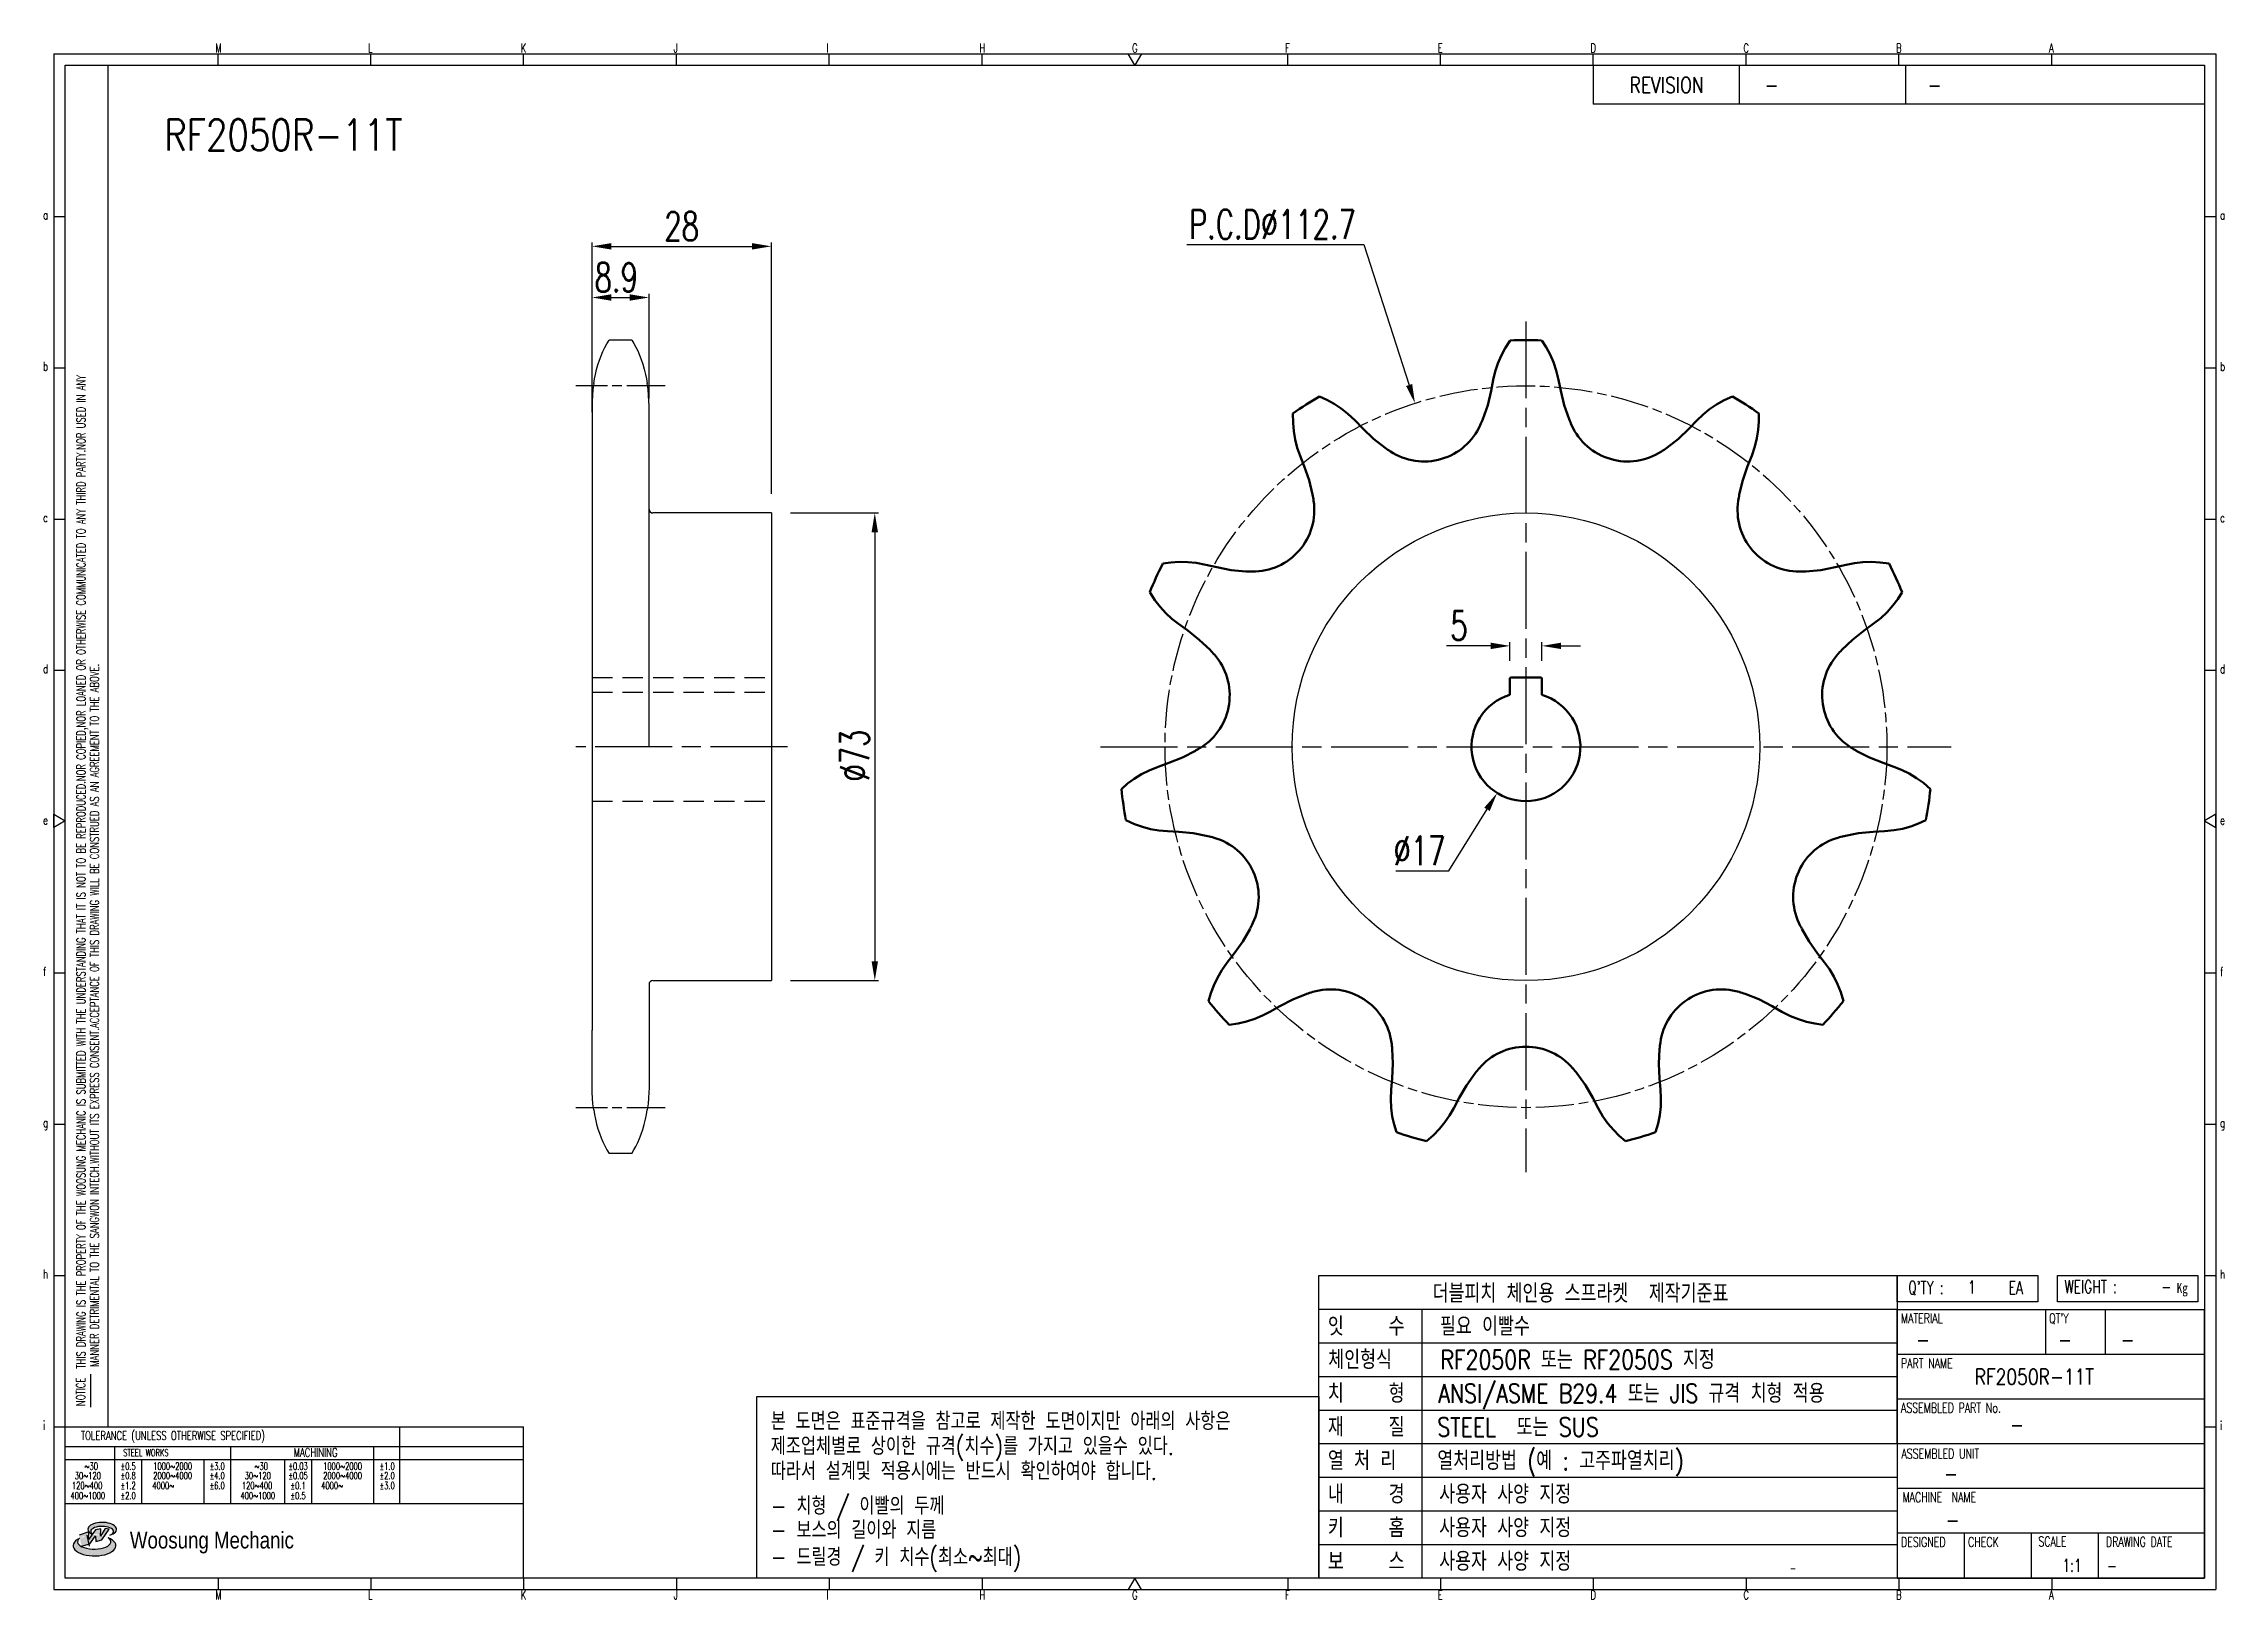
# Model space of a CAD drawing. Header units: millimetres. Extents: x 305 to 645, y -1116 to -873.
import ezdxf
from ezdxf.enums import TextEntityAlignment as Align

# ---------------------------------------------------------------- set-up
doc = ezdxf.new("R2010")
doc.units = ezdxf.units.MM
for name, pattern in [('AM_ISO08W050', [18, 12, -1.5, 3, -1.5]), ('AM_ISO08W050x2', [9, 6, -0.75, 1.5, -0.75]), ('HIDDEN', [9.525, 6.35, -3.175])]:
    doc.linetypes.add(name, pattern=pattern)
for name, color, linetype, lineweight in [('AM_0', 7, 'Continuous', 50), ('CEN1', 1, 'AM_ISO08W050', 25), ('PEN_RF1', 6, 'AM_ISO08W050x2', 25)]:
    doc.layers.add(name, color=color, linetype=linetype, lineweight=lineweight)
for name, color, linetype in [('HIDDEN_RF1', 3, 'HIDDEN'), ('S-DIM', 7, 'Continuous'), ('TITLE', 7, 'Continuous'), ('도면레이아웃', 7, 'Continuous')]:
    doc.layers.add(name, color=color, linetype=linetype)
doc.styles.add('HAN', font='ROMANS.shx', dxfattribs={"width": 0.7, "bigfont": 'whgtxt.shx'})
doc.styles.add('HKD_ST2', font='romans.shx', dxfattribs={"width": 0.7, "height": 4, "bigfont": '@extfont2.shx'})
doc.styles.add('HSG', font='SIMPLEX.shx', dxfattribs={"width": 0.7, "bigfont": 'HSG.shx'})
doc.styles.add('ROMANS', font='romans.shx', dxfattribs={"width": 0.7, "bigfont": 'whgtxt.shx'})
doc.styles.add('SLDTEXTSTYLE4', font='arial.ttf', dxfattribs={"width": 0.8})
doc.dimstyles.new('RF-S3', dxfattribs={"dimscale": 3, "dimtxt": 1.5, "dimasz": 1, "dimexe": 0.2, "dimexo": 1, "dimgap": 0.3, "dimtad": 1, "dimtoh": 1, "dimdec": 1, "dimrnd": 0.01, "dimzin": 9, "dimdsep": 46, "dimtxsty": 'HSG', "dimcen": 0, "dimclrd": 1, "dimclre": 1, "dimclrt": 150, "dimazin": 2, "dimtp": 1, "dimtm": 1, "dimtfac": 0.5, "dimtdec": 1, "dimtofl": 0, "dimtmove": 0, "dimatfit": 3, "dimfxl": 0, "dimtvp": 1, "dimtolj": 2, "dimlwd": -1, "dimlwe": -1, "dimarcsym": 0})

# ---------------------------------------------------------------- blocks, each defined once
blk = doc.blocks.new('SUYWSHJH')
at = {"layer": '도면레이아웃'}
h = blk.add_hatch(color=10, dxfattribs=at)
h.paths.add_polyline_path([(1.544, 35.177), (1.554, 34.966), (1.779, 35.034), (2.054, 35.422), (1.908, 35.446), (1.728, 35.167), (1.741, 35.439), (1.547, 35.405), (1.292, 35.041), (1.295, 35.33), (0.943, 35.208), (1.03, 34.8), (1.336, 34.885)])
edge = h.paths.add_edge_path()
edge.add_ellipse((1.795, 35.421), major_axis=(-0.53, 0), ratio=0.487785, start_angle=122.36065, end_angle=403.39574)
edge.add_line((1.411, 35.244), (1.419, 35.261))
edge.add_ellipse((1.798, 35.344), major_axis=(-0.423, 0), ratio=0.444396, start_angle=131.58977, end_angle=386.19408, ccw=False)
edge = h.paths.add_edge_path()
edge.add_ellipse((1.512, 34.815), major_axis=(-0.793, 0), ratio=0.480113, start_angle=314.67633, end_angle=590.85213)
edge.add_ellipse((1.501, 34.958), major_axis=(-0.62, 0), ratio=0.43311, start_angle=331.7024, end_angle=574.42495, ccw=False)
for p, q in [((0, 90.118), (80.15, 90.118)), ((0, 90.118), (0, 33.191)), ((6.089, 89.693), (6.089, 90.118)), ((11.753, 89.693), (11.753, 90.118)), ((17.418, 89.693), (17.418, 90.118)), ((23.082, 89.693), (23.082, 90.118)), ((28.746, 89.693), (28.746, 90.118)), ((34.411, 89.693), (34.411, 90.118)), ((45.739, 89.693), (45.739, 90.118)), ((51.404, 89.693), (51.404, 90.118)), ((57.068, 89.693), (57.068, 90.118)), ((62.732, 89.693), (62.732, 90.118)), ((68.397, 89.693), (68.397, 90.118)), ((74.061, 89.693), (74.061, 90.118)), ((80.15, 90.118), (80.15, 33.191)), ((0, 84.085), (0.425, 84.085)), ((79.725, 84.085), (80.15, 84.085)), ((0, 78.478), (0.425, 78.478)), ((79.725, 78.478), (80.15, 78.478)), ((0, 72.87), (0.425, 72.87)), ((79.725, 72.87), (80.15, 72.87)), ((0, 67.262), (0.425, 67.262)), ((79.725, 67.262), (80.15, 67.262)), ((0, 56.047), (0.425, 56.047)), ((79.725, 56.047), (80.15, 56.047)), ((0, 50.439), (0.425, 50.439)), ((79.725, 50.439), (80.15, 50.439)), ((0, 44.832), (0.425, 44.832)), ((79.725, 44.832), (80.15, 44.832)), ((1.377, 39.947), (1.377, 41.174)), ((0, 39.224), (0.425, 39.224)), ((79.725, 39.224), (80.15, 39.224)), ((0, 33.191), (80.15, 33.191)), ((6.089, 33.616), (6.089, 33.191)), ((11.753, 33.616), (11.753, 33.191)), ((17.418, 33.616), (17.418, 33.191)), ((23.082, 33.616), (23.082, 33.191)), ((28.746, 33.616), (28.746, 33.191)), ((34.411, 33.616), (34.411, 33.191)), ((45.739, 33.616), (45.739, 33.191)), ((51.404, 33.616), (51.404, 33.191)), ((57.068, 33.616), (57.068, 33.191)), ((62.732, 33.616), (62.732, 33.191)), ((68.397, 33.616), (68.397, 33.191)), ((74.061, 33.616), (74.061, 33.191))]:
    blk.add_line(p, q)
at = {"color": 2}
for p, q in [((2.017, 39.224), (2.017, 89.693)), ((0.425, 39.224), (17.418, 39.224)), ((12.816, 39.224), (12.816, 36.382)), ((17.418, 33.616), (17.418, 39.224)), ((0.425, 38.487), (17.418, 38.487)), ((0.425, 38.012), (17.418, 38.012)), ((2.257, 38.487), (2.257, 36.382)), ((3.257, 38.012), (3.257, 36.382)), ((5.557, 38.012), (5.557, 36.382)), ((6.557, 38.5), (6.557, 36.382)), ((8.557, 38.012), (8.557, 36.382)), ((9.557, 38.026), (9.557, 36.382)), ((11.857, 38.487), (11.857, 36.382)), ((0.425, 36.382), (17.418, 36.382))]:
    blk.add_line(p, q, dxfattribs=at)
at = {"color": 6, "ltscale": 0.5}
for p, q in [((57.068, 89.693), (57.068, 88.246)), ((62.47, 89.693), (62.47, 88.246)), ((68.635, 89.693), (68.635, 88.246)), ((79.725, 88.246), (57.068, 88.246)), ((68.336, 38.59), (68.336, 43.563)), ((79.725, 43.563), (68.336, 43.563)), ((73.827, 43.563), (73.827, 41.905)), ((76.037, 43.563), (76.037, 41.905)), ((79.725, 38.59), (79.725, 43.563)), ((79.725, 41.905), (68.336, 41.905)), ((79.725, 40.248), (68.336, 40.248)), ((68.336, 38.59), (68.336, 33.616)), ((79.725, 38.59), (68.336, 38.59)), ((79.725, 33.616), (79.725, 38.59)), ((79.725, 36.932), (68.336, 36.932)), ((79.725, 35.274), (68.336, 35.274)), ((70.822, 33.616), (70.822, 35.274)), ((73.309, 33.616), (73.309, 35.274)), ((75.796, 33.616), (75.796, 35.274)), ((68.336, 33.616), (79.725, 33.616))]:
    blk.add_line(p, q, dxfattribs=at)
for points in [[(40.075, 89.693), (39.83, 90.118), (40.32, 90.118)], [(0.425, 89.693), (79.725, 89.693), (79.725, 33.616), (0.425, 33.616)], [(0.425, 61.679), (0, 61.433), (0, 61.924)], [(79.725, 61.679), (80.15, 61.433), (80.15, 61.924)], [(40.075, 33.616), (39.83, 33.191), (40.32, 33.191)]]:
    blk.add_lwpolyline(points, close=True)
at = {"layer": 'TITLE', "color": 20}
for p, q in [((68.336, 43.851), (68.336, 44.826)), ((68.336, 44.826), (73.54, 44.826)), ((73.54, 44.826), (73.54, 43.851)), ((74.277, 43.851), (74.277, 44.826)), ((74.277, 44.826), (79.481, 44.826)), ((79.481, 44.826), (79.481, 43.851)), ((73.54, 43.851), (68.336, 43.851)), ((79.481, 43.851), (74.277, 43.851))]:
    blk.add_line(p, q, dxfattribs=at)
at = {"layer": '도면레이아웃'}
for p, q in [((1.295, 35.33), (0.943, 35.208)), ((1.03, 34.8), (1.336, 34.885)), ((1.224, 35.208), (1.311, 34.8)), ((1.224, 35.208), (1.224, 35.208)), ((1.547, 35.405), (1.292, 35.041)), ((1.292, 35.041), (1.295, 35.33)), ((1.336, 34.885), (1.544, 35.177)), ((1.419, 35.261), (1.411, 35.244)), ((1.544, 35.177), (1.554, 34.966)), ((1.741, 35.439), (1.547, 35.405)), ((1.554, 34.966), (1.779, 35.034)), ((1.908, 35.446), (1.728, 35.167)), ((1.728, 35.167), (1.741, 35.439)), ((1.779, 35.034), (2.054, 35.422)), ((2.054, 35.422), (1.908, 35.446))]:
    blk.add_line(p, q, dxfattribs=at)
for centre, major_axis, ratio, start_param, end_param in [((1.795, 35.421), (-0.53, 0), 0.487785, 2.135596, 7.040584), ((1.512, 34.815), (-0.793, 0), 0.480113, 5.492138, 10.312315), ((1.501, 34.958), (-0.62, 0), 0.43311, 5.789299, 10.025607), ((1.798, 35.344), (-0.423, 0), 0.444396, 2.296675, 6.740358)]:
    blk.add_ellipse(centre, major_axis=major_axis, ratio=ratio, start_param=start_param, end_param=end_param, dxfattribs=at)
at = {"color": 4, "style": 'HKD_ST2', "width": 0.7}
for s, p in [('M', (5.988, 90.164)), ('L', (11.652, 90.164)), ('K', (17.316, 90.164)), ('J', (22.981, 90.164)), ('I', (28.645, 90.164)), ('H', (34.309, 90.164)), ('G', (39.974, 90.164)), ('F', (45.638, 90.164)), ('E', (51.302, 90.164)), ('D', (56.967, 90.164)), ('C', (62.631, 90.164)), ('B', (68.295, 90.164)), ('A', (73.96, 90.164)), ('a', (-0.395, 83.976)), ('a', (80.305, 83.97)), ('b', (-0.395, 78.368)), ('b', (80.305, 78.362)), ('c', (-0.395, 72.76)), ('c', (80.305, 72.754)), ('d', (-0.395, 67.153)), ('d', (80.305, 67.147)), ('e', (-0.395, 61.545)), ('e', (80.305, 61.539)), ('f', (-0.395, 55.937)), ('f', (80.305, 55.931)), ('g', (-0.395, 50.33)), ('g', (80.305, 50.324)), ('h', (-0.395, 44.722)), ('h', (80.305, 44.716)), ('i', (-0.395, 39.114)), ('i', (80.305, 39.108)), ('M', (5.988, 32.824)), ('L', (11.652, 32.824)), ('K', (17.316, 32.824)), ('J', (22.981, 32.824)), ('I', (28.645, 32.824)), ('H', (34.309, 32.824)), ('G', (39.974, 32.824)), ('F', (45.638, 32.824)), ('E', (51.302, 32.824)), ('D', (56.967, 32.824)), ('C', (62.631, 32.824)), ('B', (68.295, 32.824)), ('A', (73.96, 32.824))]:
    blk.add_text(s, height=0.326, dxfattribs=at).set_placement(p)
for s, height, style, width, p in [('REVISION', 0.5806, 'HAN', 0.8, (58.415, 88.664)), ('-', 0.581, 'HAN', 0.8, (63.426, 88.664)), ('-', 0.581, 'HAN', 0.8, (69.468, 88.664)), ("Q'TY : ", 0.4746, 'HKD_ST2', 0.7, (68.743, 44.143)), ('1', 0.475, 'HKD_ST2', 0.7, (70.957, 44.165)), ('EA', 0.4746, 'HKD_ST2', 0.7, (72.464, 44.143)), ('WEIGHT : ', 0.4746, 'HKD_ST2', 0.7, (74.536, 44.176)), ('-', 0.581, 'HAN', 0.8, (69.029, 42.157)), ('-', 0.581, 'HAN', 0.8, (74.289, 42.157)), ('-', 0.581, 'HAN', 0.8, (76.623, 42.157)), ('-', 0.581, 'HAN', 0.8, (72.515, 39.013)), ('-', 0.581, 'HAN', 0.8, (70.067, 37.189)), ('-', 0.581, 'HAN', 0.8, (70.126, 35.48)), ('1:1', 0.4746, 'HKD_ST2', 0.7, (74.458, 33.848)), ('-', 0.475, 'HKD_ST2', 0.7, (76.112, 33.837))]:
    blk.add_text(s, height=height, dxfattribs=dict(style=style, width=width)).set_placement(p)
at = {"color": 2, "style": 'HKD_ST2', "width": 0.7}
for s, p in [(' THIS DRAWING IS THE PROPERTY OF THE WOOSUNG MECHANIC IS SUBMITTED WITH THE UNDERSTANDING THAT IT IS NOT TO BE REPRODUCED.NOR COPIED,NOR LOANED OR OTHERWISE COMMUNICATED TO ANY THIRD PARTY.NOR USED IN ANY', (1.173, 41.217)), ('MANNER DETRIMENTAL TO THE SANGWON INTECH.WITHOUT ITS EXPRESS CONSENT.ACCEPTANCE OF THIS DRAWING WILL BE CONSTRUED AS AN AGREEMENT TO THE ABOVE.', (1.672, 41.447))]:
    blk.add_text(s, height=0.326266, rotation=90, dxfattribs=at).set_placement(p)
at = {"style": 'HKD_ST2', "width": 0.7}
blk.add_text('-', height=0.475, dxfattribs=at).set_placement((78.499, 44.176), align=Align.RIGHT)
at = {"color": 4, "style": 'HKD_ST2', "width": 0.7}
for s, height, p in [('MATERIAL', 0.3651, (68.474, 43.425)), ("QT'Y", 0.3651, (73.965, 43.425)), ('PART NAME', 0.3651, (68.474, 41.756)), ('ASSEMBLED PART No.', 0.36511, (68.474, 40.109)), ('ASSEMBLED UNIT', 0.36511, (68.49, 38.408)), ('MACHINE  NAME', 0.36511, (68.532, 36.794)), ('DESIGNED', 0.3651, (68.474, 35.136)), ('CHECK', 0.3651, (70.961, 35.136)), ('SCALE', 0.3651, (73.566, 35.153)), ('DRAWING DATE', 0.36511, (76.071, 35.141))]:
    blk.add_text(s, height=height, dxfattribs=at).set_placement(p, align=Align.TOP_LEFT)
at = {"style": 'HKD_ST2', "width": 0.7}
blk.add_text('NOTICE', height=0.3263, rotation=90, dxfattribs=at).set_placement((1.163, 39.988))
for s, height, style, width, p in [('TOLERANCE (UNLESS OTHERWISE SPECIFIED)', 0.32627, 'HKD_ST2', 0.7, (4.417, 38.896)), ('-', 0.326, 'ROMANS', 0.65, (64.469, 33.975))]:
    blk.add_text(s, height=height, dxfattribs=dict(style=style, width=width)).set_placement(p, align=Align.MIDDLE_CENTER)
at = {"color": 4, "style": 'HKD_ST2', "width": 0.7}
for s, height, p in [('STEEL WORKS', 0.26101, (3.416, 38.268)), ('MACHINING', 0.3263, (9.707, 38.27)), ('%%P0.5', 0.261, (2.757, 37.762)), ('%%P0.8', 0.261, (2.757, 37.411)), ('%%P3.0', 0.261, (6.057, 37.762)), ('%%P4.0', 0.261, (6.057, 37.411)), ('%%P0.03', 0.261, (9.057, 37.762)), ('%%P0.05', 0.261, (9.057, 37.411)), ('%%P1.0', 0.261, (12.357, 37.762)), ('%%P2.0', 0.261, (12.357, 37.411)), ('%%P1.2', 0.261, (2.757, 37.045)), ('%%P2.0', 0.261, (2.757, 36.67)), ('%%P6.0', 0.261, (6.057, 37.045)), ('%%P0.1', 0.261, (9.057, 37.045)), ('%%P0.5', 0.261, (9.057, 36.67)), ('%%P3.0', 0.261, (12.357, 37.045))]:
    blk.add_text(s, height=height, dxfattribs=at).set_placement(p, align=Align.MIDDLE)
for s, height, p in [('30%%126120', 0.261, (1.263, 37.411)), ('%%12630', 0.261, (1.389, 37.762)), ('2000%%1264000', 0.26101, (4.407, 37.411)), ('1000%%1262000', 0.26101, (4.407, 37.762)), ('30%%126120', 0.261, (7.563, 37.411)), ('%%12630', 0.261, (7.689, 37.762)), ('2000%%1264000', 0.26101, (10.707, 37.411)), ('1000%%1262000', 0.26101, (10.707, 37.762)), ('400%%1261000', 0.26101, (1.263, 36.67)), ('120%%126400', 0.26101, (1.237, 37.045)), ('4000%%126', 0.261, (4.061, 37.045)), ('400%%1261000', 0.26101, (7.563, 36.67)), ('120%%126400', 0.26101, (7.537, 37.045)), ('4000%%126', 0.261, (10.321, 37.045))]:
    blk.add_text(s, height=height, dxfattribs=at).set_placement(p, align=Align.MIDDLE_CENTER)
at = {"color": 1, "style": 'SLDTEXTSTYLE4', "width": 0.8}
blk.add_text('Woosung Mechanic', height=0.61957, dxfattribs=at).set_placement((2.822, 34.711))
at = {"layer": 'TITLE', "width": 0.8}
blk.add_text('Kg', height=0.3789, dxfattribs=at).set_placement((78.694, 44.176))
blk = doc.blocks.new('*D2')
at = {"layer": 'Defpoints', "color": 0, "transparency": 16777216}
for p in [(399.08, -912.46), (399.08, -931.25), (390.18, -933.37)]:
    blk.add_point(p, dxfattribs=at)
at = {"layer": 'S-DIM', "color": 1, "transparency": 16777216}
for p, q in [((390.18, -930.37), (390.18, -911.86)), ((393.18, -912.46), (396.08, -912.46)), ((399.08, -928.25), (399.08, -911.86))]:
    blk.add_line(p, q, dxfattribs=at)
for points in [[(393.18, -911.96), (393.18, -912.96), (390.18, -912.46)], [(396.08, -911.96), (396.08, -912.96), (399.08, -912.46)]]:
    blk.add_solid(points, dxfattribs=at)
at = {"layer": 'S-DIM', "color": 150, "transparency": 16777216, "insert": (393.96, -909.31), "char_height": 4.5, "attachment_point": 5, "style": 'HSG'}
blk.add_mtext('\\A2;8.9', dxfattribs=at)
blk = doc.blocks.new('*D3')
at = {"layer": 'Defpoints', "color": 0, "transparency": 16777216}
for p in [(418.18, -904.47), (390.18, -933.37), (418.18, -946.1)]:
    blk.add_point(p, dxfattribs=at)
at = {"layer": 'S-DIM', "color": 1, "transparency": 16777216}
for p, q in [((390.18, -930.37), (390.18, -903.87)), ((393.18, -904.47), (415.18, -904.47)), ((418.18, -943.1), (418.18, -903.87))]:
    blk.add_line(p, q, dxfattribs=at)
for points in [[(393.18, -903.97), (393.18, -904.97), (390.18, -904.47)], [(415.18, -903.97), (415.18, -904.97), (418.18, -904.47)]]:
    blk.add_solid(points, dxfattribs=at)
at = {"layer": 'S-DIM', "color": 150, "transparency": 16777216, "insert": (404.18, -901.32), "char_height": 4.5, "attachment_point": 5, "style": 'HSG'}
blk.add_mtext('\\A2;28', dxfattribs=at)
blk = doc.blocks.new('*D4')
at = {"layer": 'Defpoints', "color": 0, "transparency": 16777216}
for p in [(418.18, -946.1), (418.18, -1019.1), (434.33, -1019.1)]:
    blk.add_point(p, dxfattribs=at)
at = {"layer": 'S-DIM', "color": 1, "transparency": 16777216}
for p, q in [((421.18, -946.1), (434.93, -946.1)), ((434.33, -949.1), (434.33, -1016.1)), ((421.18, -1019.1), (434.93, -1019.1))]:
    blk.add_line(p, q, dxfattribs=at)
for points in [[(433.83, -949.1), (434.83, -949.1), (434.33, -946.1)], [(433.83, -1016.1), (434.83, -1016.1), (434.33, -1019.1)]]:
    blk.add_solid(points, dxfattribs=at)
at = {"layer": 'S-DIM', "color": 150, "transparency": 16777216, "insert": (431.18, -983.98), "char_height": 4.5, "attachment_point": 5, "rotation": 90, "style": 'HSG'}
blk.add_mtext('\\A2;%%c73', dxfattribs=at)
blk = doc.blocks.new('*D5')
at = {"layer": 'Defpoints', "color": 0, "transparency": 16777216}
for p in [(518.67, -928.98), (553.31, -1036.22)]:
    blk.add_point(p, dxfattribs=at)
at = {"layer": 'S-DIM', "color": 1, "transparency": 16777216}
for p, q in [((483.06, -904.18), (510.66, -904.18)), ((510.66, -904.18), (517.75, -926.12))]:
    blk.add_line(p, q, dxfattribs=at)
blk.add_solid([(518.23, -925.97), (517.28, -926.28), (518.67, -928.98)], dxfattribs=at)
at = {"layer": 'S-DIM', "color": 150, "transparency": 16777216, "insert": (496.41, -901.03), "char_height": 4.5, "attachment_point": 5, "style": 'HSG'}
blk.add_mtext('\\A2;P.C.D∅112.7', dxfattribs=at)
blk = doc.blocks.new('*D6')
at = {"layer": 'Defpoints', "color": 0, "transparency": 16777216}
for p in [(540.48, -975.38), (531.5, -989.82)]:
    blk.add_point(p, dxfattribs=at)
at = {"layer": 'S-DIM', "color": 1, "transparency": 16777216}
for p, q in [((523.94, -1001.98), (529.92, -992.36)), ((515.69, -1001.98), (523.94, -1001.98))]:
    blk.add_line(p, q, dxfattribs=at)
blk.add_solid([(529.49, -992.1), (530.34, -992.63), (531.5, -989.82)], dxfattribs=at)
at = {"layer": 'S-DIM', "color": 150, "transparency": 16777216, "insert": (519.36, -998.83), "char_height": 4.5, "attachment_point": 5, "style": 'HSG'}
blk.add_mtext('\\A2;∅17', dxfattribs=at)
blk = doc.blocks.new('*D7')
at = {"layer": 'Defpoints', "color": 0, "transparency": 16777216}
for p in [(533.49, -966.85), (533.49, -972.18), (538.49, -972.18)]:
    blk.add_point(p, dxfattribs=at)
at = {"layer": 'S-DIM', "color": 1, "transparency": 16777216}
for p, q in [((530.49, -966.85), (523.59, -966.85)), ((533.49, -969.18), (533.49, -966.25)), ((538.49, -969.18), (538.49, -966.25)), ((541.49, -966.85), (544.49, -966.85))]:
    blk.add_line(p, q, dxfattribs=at)
for points in [[(530.49, -966.35), (530.49, -967.35), (533.49, -966.85)], [(541.49, -966.35), (541.49, -967.35), (538.49, -966.85)]]:
    blk.add_solid(points, dxfattribs=at)
at = {"layer": 'S-DIM', "color": 150, "transparency": 16777216, "insert": (525.54, -963.7), "char_height": 4.5, "attachment_point": 5, "style": 'HSG'}
blk.add_mtext('\\A2;5', dxfattribs=at)
blk = doc.blocks.new('RF2050RSS')
at = {"color": 150}
for p, q in [((1275.22, 18.47), (1365.55, 18.47)), ((1275.22, 18.47), (1365.55, 18.47)), ((1291.34, 18.47), (1291.34, -23.5)), ((1275.22, 13.23), (1365.55, 13.23)), ((1275.22, 7.98), (1365.55, 7.98)), ((1275.22, 2.73), (1365.55, 2.73)), ((1275.22, -2.51), (1365.55, -2.51)), ((1275.22, -7.76), (1365.55, -7.76)), ((1275.22, -13), (1365.55, -13)), ((1275.22, -18.25), (1365.55, -18.25))]:
    blk.add_line(p, q, dxfattribs=at)
blk.add_lwpolyline([(1275.22, 23.72), (1365.55, 23.72), (1365.55, -23.5), (1275.22, -23.5)], close=True, dxfattribs=at)
blk.add_lwpolyline([(1187.47, 4.85), (1275.22, 4.85), (1275.22, -23.5), (1187.47, -23.5)], close=True)
at = {"color": 150, "style": 'HAN', "width": 0.8}
for s, height, p in [('더블피치 체인용 스프라켓  제작기준표', 2.9346, (1293, 19.48)), ('잇    수 ', 2.935, (1276.65, 14.34)), ('필요 이빨수', 2.935, (1294.15, 14.34)), ('체인형식 ', 2.935, (1276.72, 9.12)), ('RF2050R 또는 RF2050S 지정', 2.9346, (1294.22, 9.12)), ('치    형', 2.935, (1276.65, 3.85)), ('ANSI/ASME B29.4 또는 JIS 규격 치형 적용', 2.9346, (1293.88, 3.85)), ('재    질', 2.935, (1276.65, -1.4)), ('STEEL  또는 SUS', 2.9346, (1293.74, -1.4)), ('열처리방법 (예 : 고주파열치리)', 2.9346, (1293.74, -6.64)), ('열 처 리', 2.935, (1276.65, -6.64)), ('내    경', 2.935, (1276.65, -11.89)), ('사용자 사양 지정', 2.935, (1294.03, -11.89)), ('키    홈', 2.935, (1276.65, -17.13)), ('사용자 사양 지정', 2.935, (1294.03, -17.13)), ('보    스', 2.935, (1276.65, -22.38)), ('사용자 사양 지정', 2.935, (1294.03, -22.38))]:
    blk.add_text(s, height=height, dxfattribs=at).set_placement(p)
at = {"style": 'HAN', "width": 0.8}
for s, p in [('본 도면은 표준규격을 참고로 제작한 도면이지만 아래의 사항은', (1189.67, -0.4)), ('제조업체별로 상이한 규격(치수)를 가지고 있을수 있다.', (1189.67, -4.29)), ('따라서 설계및 적용시에는 반드시 확인하여야 합니다.', (1189.67, -8.18)), ('- 치형 / 이빨의 두께', (1189.67, -13.62)), ('- 보스의 길이와 지름', (1189.67, -17.38)), ('- 드릴경 / 키 치수(최소~최대)', (1189.67, -21.61))]:
    blk.add_text(s, height=2.7767, dxfattribs=at).set_placement(p)

msp = doc.modelspace()

# ---------------------------------------------------------------- linework, layer by layer
for p, q in [((392.51, -919.68), (392.85, -919.13)), ((396.41, -919.13), (392.85, -919.13)), ((396.41, -919.13), (396.73, -919.65)), ((391.11, -922.96), (391.34, -922.25)), ((391.34, -922.25), (391.61, -921.56)), ((391.61, -921.56), (391.89, -920.9)), ((391.89, -920.9), (392.18, -920.28)), ((392.18, -920.28), (392.51, -919.68)), ((396.73, -919.65), (397.03, -920.21)), ((397.03, -920.21), (397.32, -920.8)), ((397.32, -920.8), (397.61, -921.45)), ((397.61, -921.45), (397.87, -922.14)), ((397.87, -922.14), (398.11, -922.86)), ((390.44, -925.9), (390.32, -926.83)), ((390.44, -925.9), (390.57, -925.18)), ((390.57, -925.18), (390.71, -924.46)), ((390.71, -924.46), (390.9, -923.69)), ((390.9, -923.69), (391.11, -922.96)), ((398.11, -922.86), (398.34, -923.64)), ((398.34, -923.64), (398.54, -924.46)), ((398.54, -924.46), (398.69, -925.18)), ((398.69, -925.18), (398.81, -925.9)), ((398.94, -926.84), (398.81, -925.9)), ((390.19, -928.64), (390.18, -929.31)), ((390.18, -929.3), (390.18, -933.37)), ((390.23, -927.74), (390.19, -928.64)), ((390.32, -926.83), (390.23, -927.74)), ((399.02, -927.76), (398.94, -926.84)), ((399.07, -928.65), (399.02, -927.76)), ((399.08, -929.31), (399.07, -928.65)), ((399.08, -982.6), (399.08, -929.3)), ((390.18, -933.37), (390.18, -1026.85)), ((418.18, -946.1), (399.68, -946.1)), ((418.18, -946.1), (418.18, -1019.1)), ((399.08, -1019.67), (399.08, -1035.9)), ((399.68, -1019.1), (418.18, -1019.1)), ((390.18, -1035.9), (390.18, -1026.85)), ((390.19, -1036.56), (390.18, -1035.89)), ((390.23, -1037.46), (390.19, -1036.56)), ((390.32, -1038.37), (390.23, -1037.46)), ((390.44, -1039.3), (390.32, -1038.37)), ((398.94, -1038.36), (398.81, -1039.3)), ((399.02, -1037.44), (398.94, -1038.36)), ((399.07, -1036.55), (399.02, -1037.44)), ((399.08, -1035.89), (399.07, -1036.55)), ((390.44, -1039.3), (390.57, -1040.02)), ((390.57, -1040.02), (390.71, -1040.74)), ((390.71, -1040.74), (390.9, -1041.51)), ((390.9, -1041.51), (391.11, -1042.25)), ((398.11, -1042.34), (398.34, -1041.56)), ((398.34, -1041.56), (398.54, -1040.74)), ((398.54, -1040.74), (398.69, -1040.02)), ((398.69, -1040.02), (398.81, -1039.3)), ((391.11, -1042.25), (391.34, -1042.95)), ((391.34, -1042.95), (391.61, -1043.64)), ((391.61, -1043.64), (391.89, -1044.3)), ((391.89, -1044.3), (392.18, -1044.92)), ((392.18, -1044.92), (392.51, -1045.52)), ((396.73, -1045.55), (397.03, -1045)), ((397.03, -1045), (397.32, -1044.4)), ((397.32, -1044.4), (397.61, -1043.75)), ((397.61, -1043.75), (397.87, -1043.06)), ((397.87, -1043.06), (398.11, -1042.34)), ((392.51, -1045.52), (392.85, -1046.08)), ((396.41, -1046.08), (392.85, -1046.08)), ((396.41, -1046.08), (396.73, -1045.55))]:
    msp.add_line(p, q)
msp.add_circle((535.99, -982.6), 36.5)
for centre, start, end in [((399.68, -945.5), 180, 270), ((399.68, -1019.7), 90, 180)]:
    msp.add_arc(centre, 0.6, start, end)
at = {"layer": 'AM_0'}
for p, q in [((530.56, -927.05), (530.9, -925.32)), ((541.08, -925.32), (541.43, -927.05)), ((509.31, -931.66), (510.53, -932.93)), ((561.46, -932.93), (562.68, -931.66)), ((501.39, -938.81), (500.74, -937.16)), ((571.25, -937.16), (570.6, -938.81)), ((486, -954.17), (487.72, -954.58)), ((584.27, -954.58), (585.99, -954.17)), ((483.2, -964.47), (481.77, -963.43)), ((590.22, -963.43), (588.78, -964.47)), ((533.49, -974.48), (533.49, -972)), ((538.29, -971.8), (533.69, -971.8)), ((538.49, -972), (538.49, -974.48)), ((478.57, -985.71), (480.23, -985.13)), ((591.75, -985.13), (593.42, -985.71)), ((481.78, -995.88), (480.02, -995.79)), ((591.97, -995.79), (590.21, -995.88)), ((489.37, -1016.27), (490.45, -1014.87)), ((581.53, -1014.87), (582.62, -1016.27)), ((497.57, -1023.09), (496.03, -1023.96)), ((575.95, -1023.96), (574.42, -1023.09)), ((514.97, -1036.13), (515.13, -1034.37)), ((556.86, -1034.37), (557.02, -1036.13)), ((525.56, -1037.43), (524.74, -1039)), ((547.25, -1039), (546.43, -1037.43))]:
    msp.add_line(p, q, dxfattribs=at)
for points in [[(530.9, -925.32), (531.21, -924.03), (531.62, -922.78), (532.14, -921.55), (532.76, -920.37), (533.54, -919.15)], [(538.45, -919.15), (539.14, -920.22), (539.75, -921.35), (540.29, -922.58), (540.72, -923.85), (541.08, -925.32)], [(503.75, -927.89), (504.91, -928.42), (506.04, -929.04), (507.15, -929.78), (508.21, -930.62), (509.31, -931.66)], [(530.56, -927.05), (530.02, -929.26), (529.25, -931.46)], [(542.73, -931.46), (541.98, -929.29), (541.43, -927.05)], [(562.68, -931.66), (563.64, -930.74), (564.66, -929.91), (565.76, -929.16), (566.92, -928.5), (568.23, -927.89)], [(500.74, -937.16), (500.3, -935.91), (499.98, -934.64), (499.75, -933.32), (499.63, -932), (499.62, -930.55)], [(572.36, -930.55), (572.36, -931.82), (572.27, -933.11), (572.06, -934.42), (571.73, -935.73), (571.25, -937.16)], [(514.01, -935.93), (512.21, -934.52), (510.53, -932.93)], [(561.46, -932.93), (559.8, -934.5), (557.97, -935.93)], [(501.39, -938.81), (502.13, -940.96), (502.67, -943.22)], [(569.31, -943.22), (569.85, -940.99), (570.6, -938.81)], [(479.29, -954.01), (480.56, -953.83), (481.84, -953.74), (483.18, -953.76), (484.52, -953.89), (486, -954.17)], [(492.27, -955.23), (489.99, -955.01), (487.72, -954.58)], [(584.27, -954.58), (582.03, -955.01), (579.71, -955.23)], [(585.99, -954.17), (587.29, -953.92), (588.59, -953.77), (589.93, -953.74), (591.25, -953.81), (592.69, -954.01)], [(481.77, -963.43), (480.73, -962.62), (479.76, -961.73), (478.86, -960.74), (478.04, -959.69), (477.26, -958.47)], [(594.73, -958.47), (594.04, -959.55), (593.27, -960.57), (592.38, -961.57), (591.4, -962.5), (590.22, -963.43)], [(483.2, -964.47), (484.99, -965.88), (486.67, -967.49)], [(585.31, -967.49), (586.97, -965.9), (588.78, -964.47)], [(484.41, -983.21), (482.38, -984.26), (480.23, -985.13)], [(591.75, -985.13), (589.64, -984.27), (587.57, -983.21)], [(472.84, -989.2), (473.8, -988.36), (474.83, -987.6), (475.97, -986.89), (477.17, -986.28), (478.57, -985.71)], [(593.42, -985.71), (594.65, -986.2), (595.83, -986.79), (596.97, -987.48), (598.05, -988.25), (599.15, -989.2)], [(480.02, -995.79), (478.7, -995.67), (477.4, -995.44), (476.11, -995.1), (474.86, -994.66), (473.54, -994.06)], [(598.45, -994.06), (597.29, -994.59), (596.08, -995.03), (594.8, -995.39), (593.47, -995.64), (591.97, -995.79)], [(481.78, -995.88), (484.05, -996.11), (486.33, -996.55)], [(585.65, -996.55), (587.9, -996.11), (590.21, -995.88)], [(492.93, -1011), (491.79, -1012.98), (490.45, -1014.87)], [(581.53, -1014.87), (580.22, -1013.01), (579.06, -1011)], [(486.43, -1022.3), (486.79, -1021.07), (487.25, -1019.87), (487.82, -1018.66), (488.5, -1017.5), (489.37, -1016.27)], [(582.62, -1016.27), (583.39, -1017.34), (584.06, -1018.47), (584.66, -1019.67), (585.14, -1020.91), (585.55, -1022.3)], [(497.57, -1023.09), (499.6, -1022.05), (501.76, -1021.18)], [(570.23, -1021.18), (572.36, -1022.03), (574.42, -1023.09)], [(496.03, -1023.96), (494.86, -1024.57), (493.65, -1025.08), (492.37, -1025.49), (491.08, -1025.8), (489.65, -1026.01)], [(582.34, -1026.01), (581.08, -1025.83), (579.82, -1025.55), (578.55, -1025.15), (577.3, -1024.65), (575.95, -1023.96)], [(515.12, -1029.77), (515.23, -1032.06), (515.13, -1034.37)], [(556.86, -1034.37), (556.76, -1032.09), (556.87, -1029.77)], [(525.56, -1037.43), (526.7, -1035.46), (528.05, -1033.57)], [(543.94, -1033.57), (545.27, -1035.43), (546.43, -1037.43)], [(515.76, -1042.79), (515.4, -1041.57), (515.13, -1040.31), (514.96, -1038.98), (514.9, -1037.64), (514.97, -1036.13)], [(557.02, -1036.13), (557.08, -1037.45), (557.04, -1038.77), (556.89, -1040.1), (556.63, -1041.4), (556.22, -1042.79)], [(524.74, -1039), (524.08, -1040.15), (523.33, -1041.23), (522.49, -1042.27), (521.56, -1043.22), (520.47, -1044.17)], [(551.52, -1044.17), (550.55, -1043.34), (549.64, -1042.43), (548.79, -1041.4), (548.01, -1040.3), (547.25, -1039)]]:
    msp.add_lwpolyline(points, dxfattribs=at)
for centre, radius, start, end in [((535.99, -982.6), 63.5, 87.7861, 92.2139), ((535.99, -982.6), 63.5, 120.5133, 124.9412), ((535.99, -982.6), 63.5, 55.0588, 59.4867), ((520.09, -928.45), 9.61, 236.8182, 335.9091), ((506.18, -922.23), 24.85, 335.9091, 338.1991), ((565.81, -922.23), 24.85, 201.8009, 204.0909), ((551.89, -928.45), 9.61, 204.0909, 303.1818), ((528.43, -915.7), 24.85, 234.5282, 236.8182), ((543.55, -915.7), 24.85, 303.1818, 305.4718), ((493.34, -945.64), 9.61, 269.5455, 8.6363), ((478.27, -947.93), 24.85, 8.6364, 10.9264), ((578.64, -945.64), 9.61, 171.3637, 270.4545), ((593.71, -947.93), 24.85, 169.0736, 171.3636), ((535.99, -982.6), 63.5, 153.2406, 157.6685), ((493.46, -930.4), 24.85, 267.2555, 269.5455), ((578.52, -930.4), 24.85, 270.4545, 272.7445), ((535.99, -982.6), 63.5, 22.3315, 26.7594), ((480.13, -974.57), 9.61, 302.2728, 41.3636), ((468.69, -984.64), 24.85, 41.3636, 43.6536), ((591.85, -974.57), 9.61, 138.6364, 237.7272), ((603.29, -984.64), 24.85, 136.3464, 138.6364), ((533.69, -972), 0.2, 90, 180), ((538.29, -972), 0.2, 0, 90), ((535.99, -982.6), 8.5, 107.1046, 72.8954), ((471.99, -961.68), 24.85, 299.9827, 302.2727), ((599.99, -961.68), 24.85, 237.7273, 240.0173), ((535.99, -982.6), 63.5, 185.9679, 190.3957), ((535.99, -982.6), 63.5, 349.6043, 354.0321), ((480.48, -1020.7), 24.85, 74.0909, 76.3809), ((484.66, -1006.04), 9.61, 335, 74.0909), ((587.33, -1006.04), 9.61, 105.9091, 205), ((591.51, -1020.7), 24.85, 103.6191, 105.9091), ((470.85, -999.6), 24.85, 332.71, 335), ((601.14, -999.6), 24.85, 205, 207.29), ((509.89, -1044.67), 24.85, 106.8182, 109.1082), ((505.48, -1030.08), 9.61, 7.7273, 106.8181), ((566.5, -1030.08), 9.61, 73.1819, 172.2727), ((562.09, -1044.67), 24.85, 70.8918, 73.1818), ((535.99, -982.6), 63.5, 218.6952, 223.123), ((535.99, -982.6), 63.5, 316.877, 321.3048), ((490.38, -1032.13), 24.85, 5.4373, 7.7273), ((535.99, -1039.04), 9.61, 40.4546, 139.5454), ((581.61, -1032.13), 24.85, 172.2727, 174.5627), ((547.59, -1048.92), 24.85, 139.5455, 141.8355), ((524.4, -1048.92), 24.85, 38.1645, 40.4545), ((535.99, -982.6), 63.5, 251.4224, 255.8503), ((535.99, -982.6), 63.5, 284.1497, 288.5776)]:
    msp.add_arc(centre, radius, start, end, dxfattribs=at)
at = {"layer": 'CEN1', "color": 1, "linetype": 'AM_ISO08W050x2', "ltscale": 2}
for p, q in [((535.99, -916.19), (535.99, -1049.01)), ((420.69, -982.6), (387.67, -982.6)), ((469.58, -982.6), (602.41, -982.6))]:
    msp.add_line(p, q, dxfattribs=at)
at = {"layer": 'HIDDEN_RF1', "ltscale": 0.5}
for p, q in [((390.18, -971.8), (418.18, -971.8)), ((390.18, -974.1), (418.18, -974.1)), ((390.18, -991.1), (418.18, -991.1))]:
    msp.add_line(p, q, dxfattribs=at)
at = {"layer": 'PEN_RF1'}
for p, q in [((401.59, -926.25), (387.67, -926.25)), ((401.59, -1038.95), (387.67, -1038.95))]:
    msp.add_line(p, q, dxfattribs=at)
msp.add_circle((535.99, -982.6), 56.35, dxfattribs=at)

# ---------------------------------------------------------------- block references
at = {"xscale": 4.212, "yscale": 4.212, "zscale": 4.212}
msp.add_blockref('SUYWSHJH', (306.14, -1253.97), dxfattribs=at)
msp.add_blockref('RF2050RSS', (-771.58, -1088.88))

# ---------------------------------------------------------------- texts
at = {"style": 'HAN', "width": 0.8}
for height, p in [(4.891, (323.36, -889.53)), (2.4455, (606.06, -1082.18))]:
    msp.add_text('RF2050R-11T', height=height, dxfattribs=at).set_placement(p)

# ---------------------------------------------------------------- dimensions: what is measured, and where the dimension line sits
at = {"layer": 'S-DIM'}
dim = msp.add_linear_dim(base=(418.18, -904.47), p1=(390.18, -933.37), p2=(418.18, -946.1), dimstyle='RF-S3', dxfattribs=at)
dim.commit()
dim.dimension.update_dxf_attribs({"geometry": '*D3', "text_midpoint": (404.18, -901.32)})
dim = msp.add_diameter_dim_2p(p1=(553.31, -1036.22), p2=(518.67, -928.98), text='P.C.D<>', dimstyle='RF-S3', dxfattribs=at)
dim.commit()
dim.dimension.update_dxf_attribs({"geometry": '*D5', "text_midpoint": (496.41, -904.18), "dimtype": 131})
for base, p1, p2, picture, middle in [((399.08, -912.46), (390.18, -933.37), (399.08, -931.25), '*D2', (393.96, -912.46)), ((533.49, -966.85), (538.49, -972.18), (533.49, -972.18), '*D7', (525.54, -966.85))]:
    dim = msp.add_linear_dim(base=base, p1=p1, p2=p2, dimstyle='RF-S3', dxfattribs=at)
    dim.commit()
    dim.dimension.update_dxf_attribs({"geometry": picture, "text_midpoint": middle, "dimtype": 128})
dim = msp.add_linear_dim(base=(434.33, -1019.1), p1=(418.18, -946.1), p2=(418.18, -1019.1), angle=90, text='%%c<>', dimstyle='RF-S3', dxfattribs=at)
dim.commit()
dim.dimension.update_dxf_attribs({"geometry": '*D4', "text_midpoint": (434.33, -983.98), "dimtype": 128})
dim = msp.add_diameter_dim_2p(p1=(540.48, -975.38), p2=(531.5, -989.82), dimstyle='RF-S3', dxfattribs=at)
dim.commit()
dim.dimension.update_dxf_attribs({"geometry": '*D6', "text_midpoint": (519.36, -1001.98), "dimtype": 131})

doc.saveas('drawing.dxf')
